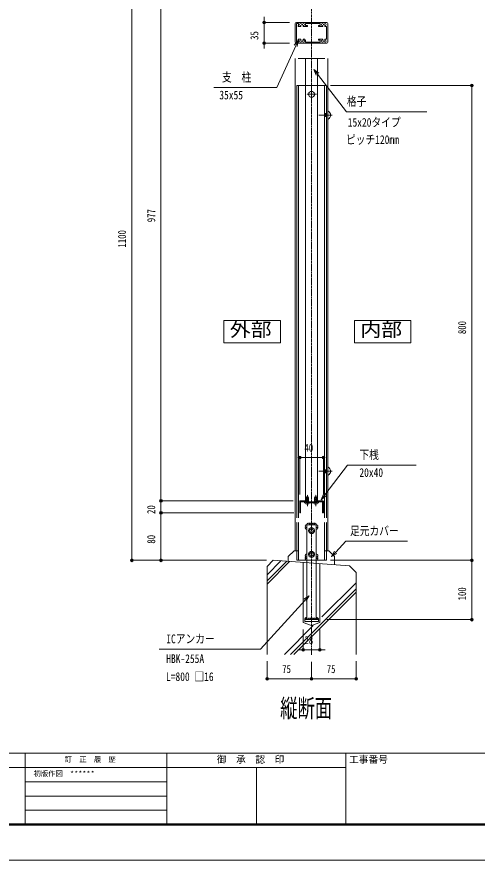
# Model space of a CAD drawing. Units: millimetres, scale not verified. Extents: x -1682 to 1682, y -1188 to 1188.
# Drawn here: x -340 to 435, y -1188 to 233 of the extents above; entities that cross this region are included whole.
import ezdxf
from ezdxf.enums import TextEntityAlignment as Align

# ---------------------------------------------------------------- set-up
doc = ezdxf.new("R2010")
doc.units = ezdxf.units.MM
doc.header["$LTSCALE"] = 3
doc.linetypes.add('USER1', pattern=[2, 1.25, -0.25, 0.25, -0.25])
doc.linetypes.add('USER3', pattern=[0.375, 0.25, -0.125])
for name, color, linetype, lineweight in [('0-0_0', 7, 'Continuous', 18), ('0-1_DEFPOINTS', 5, 'Continuous', 18), ('0-4_アンカー', 4, 'USER3', 18), ('0-6_WAKU', 7, 'Continuous', 18), ('0-A_6_U+FF8A_U+FF6F_U+FF81_U+FF9D_U+FF78_U+FF9E', 4, 'Continuous', 18), ('0-B_51破線_U+FF71_U+FF99_U+FF90', 3, 'USER3', 18), ('0-C_2躯体線', 4, 'Continuous', 18), ('0-E_3中心線', 2, 'USER1', 18), ('0-F_41_U+FF71_U+FF99_U+FF90', 6, 'Continuous', 18), ('1-0_1手摺寸法', 3, 'Continuous', 18), ('1-2_P4-12', 7, 'Continuous', 18), ('1-8_WHITE', 7, 'Continuous', 18)]:
    doc.layers.add(name, color=color, linetype=linetype, lineweight=lineweight)
doc.layers.add('0-3_MOJI', color=7, linetype='Continuous')
doc.styles.add('ＭＳ ゴシック', font='')
doc.styles.get('ＭＳ ゴシック').set_extended_font_data('MS Gothic')

msp = doc.modelspace()

# ---------------------------------------------------------------- linework, layer by layer
at = {"layer": '0-0_0', "lineweight": 9}
for p, q in [((76.531, 225.572), (76.531, 227.872)), ((76.531, 185.972), (76.531, 183.672)), ((133.865, 193.085), (129.749, 183.972)), ((160.365, 144.127), (166.474, 136.21)), ((426.595, 114.832), (426.595, 112.532)), ((138.665, -509.698), (140.965, -509.698)), ((174.065, -509.698), (171.765, -509.698)), ((-97.346, -580.568), (-97.346, -578.268)), ((-97.346, -580.568), (-97.346, -578.268)), ((172.798, -580.785), (178.828, -572.808)), ((-97.346, -605.168), (-97.346, -607.468)), ((-97.346, -605.168), (-97.346, -607.468)), ((-146.569, -680.568), (-146.569, -678.268)), ((-97.346, -680.568), (-97.346, -678.268)), ((190.238, -676.665), (197.067, -669.361)), ((426.595, -680.568), (426.595, -678.268)), ((426.595, -685.168), (426.595, -687.468)), ((152.262, -742.689), (145.517, -750.073)), ((426.595, -780.568), (426.595, -778.268)), ((140.065, -833.848), (137.765, -833.848)), ((172.665, -833.848), (174.965, -833.848)), ((83.665, -882.615), (85.965, -882.615)), ((154.065, -882.615), (151.765, -882.615)), ((158.665, -882.615), (160.965, -882.615)), ((229.065, -882.615), (226.765, -882.615))]:
    msp.add_line(p, q, dxfattribs=at)
at = {"layer": '0-0_0'}
for p, q in [((128.865, 162.409), (128.865, -666.665)), ((183.865, 162.409), (183.865, -666.665)), ((117.238, -676.665), (127.238, -666.665)), ((127.238, -666.665), (133.865, -666.665)), ((178.865, -666.665), (185.238, -666.665)), ((195.238, -676.665), (185.238, -666.665)), ((117.238, -676.665), (117.238, -684.762)), ((195.238, -676.665), (195.238, -690.583))]:
    msp.add_line(p, q, dxfattribs=at)
at = {"layer": '0-0_0', "lineweight": 9}
for points in [[(132.19, 182.869), (133.865, 193.085), (127.307, 185.075)], [(168.595, 137.847), (160.365, 144.127), (164.352, 134.573)], [(180.965, -574.423), (172.798, -580.785), (176.69, -571.192)], [(199.024, -671.19), (190.238, -676.665), (195.11, -667.531)], [(147.496, -751.88), (152.262, -742.689), (143.539, -748.265)]]:
    msp.add_lwpolyline(points, dxfattribs=at)
at = {"layer": '0-0_0'}
for points in [[(129.749, 183.972), (97.908, 113.475), (-8.127, 113.475)], [(166.474, 136.21), (215.483, 72.694), (350.578, 72.694)], [(178.828, -572.808), (216.862, -522.487), (332.482, -522.487)], [(197.067, -669.361), (214.406, -650.815), (317.834, -650.815)], [(145.517, -750.073), (70.071, -832.668), (-100.484, -832.668)]]:
    msp.add_lwpolyline(points, dxfattribs=at)
at = {"layer": '0-0_0', "lineweight": 9}
for centre, radius in [((76.531, 223.272), 2.3), ((76.531, 223.272), 1.15), ((76.531, 188.272), 2.3), ((76.531, 188.272), 1.15), ((426.595, 117.132), 2.3), ((426.595, 117.132), 1.15), ((136.365, -509.698), 2.3), ((136.365, -509.698), 1.15), ((176.365, -509.698), 2.3), ((176.365, -509.698), 1.15), ((-97.346, -582.868), 2.3), ((-97.346, -582.868), 2.3), ((-97.346, -582.868), 1.15), ((-97.346, -582.868), 1.15), ((-97.346, -602.868), 2.3), ((-97.346, -602.868), 2.3), ((-97.346, -602.868), 1.15), ((-97.346, -602.868), 1.15), ((-146.569, -682.868), 2.3), ((-146.569, -682.868), 1.15), ((-97.346, -682.868), 2.3), ((-97.346, -682.868), 1.15), ((426.595, -682.868), 2.3), ((426.595, -682.868), 2.3), ((426.595, -682.868), 1.15), ((426.595, -682.868), 1.15), ((426.595, -782.868), 2.3), ((426.595, -782.868), 1.15), ((142.365, -833.848), 2.3), ((142.365, -833.848), 1.15), ((170.365, -833.848), 2.3), ((170.365, -833.848), 1.15), ((81.365, -882.615), 2.3), ((156.365, -882.615), 2.3), ((156.365, -882.615), 2.3), ((231.365, -882.615), 2.3), ((81.365, -882.615), 1.15), ((156.365, -882.615), 1.15), ((156.365, -882.615), 1.15), ((231.365, -882.615), 1.15)]:
    msp.add_circle(centre, radius, dxfattribs=at)
at = {"layer": '0-1_DEFPOINTS', "color": 7}
msp.add_line((178.865, 162.409), (133.865, 162.409), dxfattribs=at)
at = {"layer": '0-1_DEFPOINTS'}
msp.add_line((-1682.01, -1187.976), (1681.99, -1187.976), dxfattribs=at)
at = {"layer": '0-4_アンカー'}
for p, q in [((131.365, -611.545), (131.365, 117.132)), ((131.365, 117.132), (181.365, 117.132)), ((134.365, -611.545), (134.365, 117.132)), ((178.365, -611.545), (178.365, 117.132)), ((181.365, -611.545), (181.365, 117.132)), ((164.453, 102.132), (148.277, 102.132)), ((156.365, 110.22), (156.365, 94.043)), ((190.855, 67.132), (168.599, 67.132)), ((178.365, 69.632), (181.365, 69.632)), ((178.365, 64.632), (181.365, 64.632)), ((179.36, 69.632), (178.774, 64.632)), ((180.367, 69.632), (179.781, 64.632)), ((181.365, 69.553), (180.788, 64.632)), ((190.855, -532.868), (168.599, -532.868)), ((178.365, -530.368), (181.365, -530.368)), ((178.365, -535.368), (181.365, -535.368)), ((179.36, -530.368), (178.774, -535.368)), ((180.367, -530.368), (179.781, -535.368)), ((181.365, -530.447), (180.788, -535.368)), ((131.365, -682.868), (131.365, -618.473)), ((134.365, -682.868), (134.365, -618.473)), ((164.365, -622.868), (164.365, -682.868)), ((178.365, -682.868), (178.365, -618.473)), ((181.365, -682.868), (181.365, -618.473)), ((181.365, -682.868), (131.365, -682.868)), ((148.365, -782.868), (148.365, -682.868)), ((164.365, -782.868), (164.365, -682.868))]:
    msp.add_line(p, q, dxfattribs=at)
for points in [[(164.365, -622.868), (148.365, -622.868), (148.365, -682.868)], [(167.865, -782.868), (144.865, -782.868), (144.865, -785.868)], [(167.865, -782.868), (167.865, -785.868), (144.865, -785.868)]]:
    msp.add_lwpolyline(points, dxfattribs=at)
for centre in [(156.365, 102.132), (156.365, -632.868), (156.365, -672.868)]:
    msp.add_circle(centre, 5, dxfattribs=at)
for centre, radius, start, end in [((148.365, -625.399), 2.531, 90, 270), ((150.895, -622.868), 2.531, 0, 180), ((153.635, -622.868), 2.531, 0, 122.76881), ((156.374, -622.868), 2.531, 0, 122.76881), ((159.114, -622.868), 2.531, 0, 122.76881), ((161.853, -622.868), 2.531, 0, 122.76881), ((164.365, -625.399), 2.531, 270, 90), ((148.365, -628.139), 2.531, 147.23119, 270), ((152.132, -635.938), 2.531, 12.23119, 106.65797), ((151.201, -632.046), 2.531, 327.23119, 61.65797), ((155.542, -638.032), 2.531, 57.23119, 151.65797), ((153.296, -628.636), 2.531, 282.23119, 16.65797), ((157.188, -627.705), 2.531, 237.23119, 331.65797), ((159.434, -637.101), 2.531, 102.23119, 196.65797), ((160.598, -629.799), 2.531, 192.23119, 286.65797), ((161.528, -633.691), 2.531, 147.23119, 241.65797), ((164.365, -628.139), 2.531, 270, 32.76881), ((148.365, -674.89), 2.531, 90, 270), ((148.365, -677.63), 2.531, 147.23119, 270), ((148.365, -680.369), 2.531, 147.23119, 270), ((152.132, -675.938), 2.531, 12.23119, 106.65797), ((151.201, -672.046), 2.531, 327.23119, 61.65797), ((155.542, -678.032), 2.531, 57.23119, 151.65797), ((153.296, -668.636), 2.531, 282.23119, 16.65797), ((157.188, -667.705), 2.531, 237.23119, 331.65797), ((159.434, -677.101), 2.531, 102.23119, 196.65797), ((160.598, -669.799), 2.531, 192.23119, 286.65797), ((161.528, -673.691), 2.531, 147.23119, 241.65797), ((164.365, -674.89), 2.531, 270, 90), ((164.365, -677.63), 2.531, 270, 32.76881), ((164.365, -680.369), 2.531, 270, 32.76881), ((148.365, -782.868), 3.747, 90, 180), ((148.365, -782.868), 2.847, 90, 180), ((148.365, -782.868), 1.947, 90, 180), ((152.438, -782.868), 2.531, 0, 180), ((155.178, -782.868), 2.531, 0, 122.76881), ((157.917, -782.868), 2.531, 0, 122.76881), ((160.657, -782.868), 2.531, 0, 122.76881), ((164.365, -782.868), 3.747, 0, 90), ((164.365, -782.868), 2.847, 0, 90), ((164.365, -782.868), 1.947, 0, 90)]:
    msp.add_arc(centre, radius, start, end, dxfattribs=at)
at = {"layer": '0-6_WAKU'}
for p, q in [((-1602.01, -1007.976), (1597.99, -1007.976)), ((-326.01, -1007.976), (-326.01, -1127.976)), ((-87.343, -1007.976), (-87.343, -1127.976)), ((213.99, -1007.976), (213.99, -1127.976)), ((-626.01, -1031.976), (-326.01, -1031.976)), ((-326.01, -1031.976), (-87.343, -1031.976)), ((-87.343, -1031.976), (213.99, -1031.976)), ((63.323, -1031.976), (63.323, -1127.976)), ((-1603.21, -1129.176), (1599.19, -1129.176)), ((-1602.61, -1128.576), (1598.59, -1128.576)), ((-1602.01, -1127.976), (1597.99, -1127.976)), ((-1601.41, -1127.376), (1597.39, -1127.376)), ((-1600.81, -1126.776), (1596.79, -1126.776))]:
    msp.add_line(p, q, dxfattribs=at)
at = {"layer": '0-6_WAKU', "linetype": 'USER3'}
for p, q in [((-326.01, -1055.976), (-87.343, -1055.976)), ((-326.01, -1079.976), (-87.343, -1079.976)), ((-326.01, -1103.976), (-87.343, -1103.976))]:
    msp.add_line(p, q, dxfattribs=at)
at = {"layer": '0-A_6_U+FF8A_U+FF6F_U+FF81_U+FF9D_U+FF78_U+FF9E'}
for p, q in [((147.365, -576.44), (151.365, -576.91)), ((147.365, -576.44), (151.365, -576.91)), ((147.365, -577.85), (151.365, -578.319)), ((147.365, -577.85), (151.365, -578.319)), ((147.365, -579.26), (151.365, -579.729)), ((147.365, -579.26), (151.365, -579.729)), ((147.365, -580.669), (151.365, -581.138)), ((147.365, -580.669), (151.365, -581.138)), ((147.365, -582.079), (151.365, -582.548)), ((147.365, -582.079), (151.365, -582.548)), ((147.615, -576.868), (148.029, -575.868)), ((147.615, -585.868), (147.615, -576.868)), ((148.029, -575.868), (150.701, -575.868)), ((151.115, -576.868), (150.701, -575.868)), ((151.115, -585.868), (151.115, -576.868)), ((161.365, -576.44), (165.365, -576.91)), ((161.365, -576.44), (165.365, -576.91)), ((161.365, -577.85), (165.365, -578.319)), ((161.365, -577.85), (165.365, -578.319)), ((161.365, -579.26), (165.365, -579.729)), ((161.365, -579.26), (165.365, -579.729)), ((161.365, -580.669), (165.365, -581.138)), ((161.365, -580.669), (165.365, -581.138)), ((161.365, -582.079), (165.365, -582.548)), ((161.365, -582.079), (165.365, -582.548)), ((161.615, -576.868), (162.029, -575.868)), ((161.615, -585.868), (161.615, -576.868)), ((162.029, -575.868), (164.701, -575.868)), ((165.115, -576.868), (164.701, -575.868)), ((165.115, -585.868), (165.115, -576.868)), ((146.365, -586.368), (146.365, -586.068)), ((146.565, -585.868), (152.165, -585.868)), ((147.365, -583.488), (151.365, -583.958)), ((147.365, -583.488), (151.365, -583.958)), ((147.365, -584.806), (151.365, -585.275)), ((147.365, -584.806), (151.365, -585.275)), ((148.365, -588.368), (150.365, -588.368)), ((152.365, -586.368), (152.365, -586.068)), ((160.365, -586.368), (160.365, -586.068)), ((160.565, -585.868), (166.165, -585.868)), ((161.365, -583.488), (165.365, -583.958)), ((161.365, -583.488), (165.365, -583.958)), ((161.365, -584.806), (165.365, -585.275)), ((161.365, -584.806), (165.365, -585.275)), ((162.365, -588.368), (164.365, -588.368)), ((166.365, -586.368), (166.365, -586.068))]:
    msp.add_line(p, q, dxfattribs=at)
for centre, radius, start, end in [((146.565, -586.068), 0.2, 90, 180), ((148.365, -586.368), 2, 180, 270), ((150.365, -586.368), 2, 270, 0), ((152.165, -586.068), 0.2, 0, 90), ((160.565, -586.068), 0.2, 90, 180), ((162.365, -586.368), 2, 180, 270), ((164.365, -586.368), 2, 270, 0), ((166.165, -586.068), 0.2, 0, 90)]:
    msp.add_arc(centre, radius, start, end, dxfattribs=at)
at = {"layer": '0-B_51破線_U+FF71_U+FF99_U+FF90'}
for p, q in [((149.365, -591.861), (149.365, -572.708)), ((163.365, -591.861), (163.365, -572.708))]:
    msp.add_line(p, q, dxfattribs=at)
at = {"layer": '0-C_2躯体線'}
for p, q in [((183.865, 60.382), (183.865, 73.882)), ((184.365, 73.882), (183.865, 73.882)), ((168.924, 67.132), (191.181, 67.132)), ((184.365, 60.382), (183.865, 60.382)), ((168.924, -532.868), (191.181, -532.868)), ((183.865, -539.618), (183.865, -526.118)), ((184.365, -526.118), (183.865, -526.118)), ((184.365, -539.618), (183.865, -539.618)), ((91.871, -682.868), (81.365, -693.375)), ((81.365, -707.09), (104.634, -683.821)), ((81.365, -717.699), (114.506, -684.558)), ((81.365, -722.993), (119.432, -684.925)), ((81.365, -841.406), (81.365, -693.375)), ((220.455, -692.465), (91.871, -682.868)), ((142.365, -686.88), (142.365, -787.773)), ((170.365, -688.969), (170.365, -787.773)), ((173.615, -778.327), (231.365, -720.577)), ((121.144, -841.406), (231.365, -731.185)), ((126.437, -841.406), (231.365, -736.479)), ((110.535, -841.406), (159.217, -792.724)), ((156.365, -792.868), (142.365, -787.773)), ((156.365, -792.868), (170.365, -787.773))]:
    msp.add_line(p, q, dxfattribs=at)
msp.add_lwpolyline([(231.365, -841.406), (231.365, -703.375), (220.455, -692.465)], dxfattribs=at)
for centre in [(180.669, 67.132), (180.669, -532.868)]:
    msp.add_arc(centre, 7.695, 298.69866, 61.30134, dxfattribs=at)
at = {"layer": '0-E_3中心線'}
msp.add_line((156.365, 469.761), (156.365, -842.598), dxfattribs=at)
at = {"layer": '0-F_41_U+FF71_U+FF99_U+FF90'}
for p, q in [((128.865, 221.272), (128.865, 190.272)), ((181.865, 223.272), (130.865, 223.272)), ((131.065, 190.572), (131.065, 220.972)), ((131.565, 221.472), (134.065, 221.472)), ((133.565, 217.272), (133.565, 216.772)), ((138.065, 216.272), (134.065, 216.272)), ((134.565, 220.972), (134.565, 218.272)), ((138.446, 217.611), (138.578, 216.859)), ((140.225, 219.391), (140.415, 219.357)), ((140.604, 219.391), (140.415, 219.357)), ((142.384, 217.611), (142.251, 216.859)), ((148.865, 216.472), (143.931, 216.472)), ((146.365, 221.272), (146.365, 218.172)), ((146.565, 221.472), (170.665, 221.472)), ((148.865, 217.972), (146.565, 217.972)), ((149.365, 216.972), (149.365, 217.472)), ((167.865, 216.972), (167.865, 217.472)), ((168.365, 217.972), (170.665, 217.972)), ((168.365, 216.472), (173.499, 216.472)), ((170.865, 221.272), (170.865, 218.172)), ((175.046, 217.611), (175.178, 216.859)), ((176.825, 219.391), (177.015, 219.357)), ((177.204, 219.391), (177.015, 219.357)), ((178.984, 217.611), (178.851, 216.859)), ((179.34, 216.272), (181.165, 216.272)), ((181.665, 195.772), (181.665, 215.772)), ((183.865, 221.272), (183.865, 190.272)), ((181.865, 188.272), (130.865, 188.272)), ((131.565, 190.072), (134.065, 190.072)), ((133.565, 194.272), (133.565, 194.772)), ((138.065, 195.272), (134.065, 195.272)), ((134.565, 190.572), (134.565, 193.272)), ((138.446, 193.932), (138.578, 194.685)), ((140.225, 192.153), (140.415, 192.186)), ((140.604, 192.153), (140.415, 192.186)), ((142.384, 193.932), (142.251, 194.685)), ((145.865, 193.572), (145.766, 193.572)), ((146.365, 190.272), (146.365, 193.072)), ((146.565, 190.072), (170.665, 190.072)), ((167.865, 194.072), (167.865, 194.572)), ((168.365, 195.072), (173.499, 195.072)), ((170.665, 193.572), (168.365, 193.572)), ((170.865, 190.272), (170.865, 193.372)), ((175.046, 193.932), (175.178, 194.685)), ((176.825, 192.153), (177.015, 192.186)), ((177.204, 192.153), (177.015, 192.186)), ((178.984, 193.932), (178.851, 194.685)), ((179.365, 195.272), (181.165, 195.272))]:
    msp.add_line(p, q, dxfattribs=at)
for centre, radius, start, end in [((130.865, 221.272), 2, 90, 180), ((131.565, 220.972), 0.5, 90, 180), ((134.065, 217.272), 0.5, 90, 180), ((134.065, 216.772), 0.5, 180, 270), ((134.065, 220.972), 0.5, 0, 90), ((134.065, 218.272), 0.5, 270, 0), ((138.065, 219.772), 1.75, 2.83959, 267.16041), ((137.953, 217.524), 0.5, 10, 87.16041), ((138.065, 219.772), 3.5, 270, 270.40593), ((138.086, 216.772), 0.5, 270.40593, 10), ((140.312, 219.883), 0.5, 182.83959, 260), ((140.518, 219.883), 0.5, 280, 357.16041), ((142.765, 219.772), 1.75, 272.83959, 177.16041), ((142.744, 216.772), 0.5, 170, 269.59407), ((142.876, 217.524), 0.5, 92.83959, 170), ((142.765, 219.772), 3.5, 269.59407, 289.46295), ((146.565, 221.272), 0.2, 90, 180), ((146.565, 218.172), 0.2, 180, 270), ((148.865, 217.472), 0.5, 0, 90), ((148.865, 216.972), 0.5, 270, 0), ((168.365, 217.472), 0.5, 90, 180), ((168.365, 216.972), 0.5, 180, 270), ((170.665, 221.272), 0.2, 0, 90), ((170.665, 218.172), 0.2, 270, 0), ((174.665, 219.772), 1.75, 2.83959, 267.16041), ((174.665, 219.772), 3.5, 250.53705, 270.40593), ((174.553, 217.524), 0.5, 10, 87.16041), ((174.686, 216.772), 0.5, 270.40593, 10), ((176.912, 219.883), 0.5, 182.83959, 260), ((177.118, 219.883), 0.5, 280, 357.16041), ((179.365, 219.772), 1.75, 272.83959, 177.16041), ((179.344, 216.772), 0.5, 170, 269.59407), ((179.476, 217.524), 0.5, 92.83959, 170), ((179.365, 219.772), 3.5, 269.59407, 270), ((181.165, 215.772), 0.5, 0, 90), ((181.865, 221.272), 2, 0, 90), ((130.865, 190.272), 2, 180, 270), ((131.565, 190.572), 0.5, 180, 270), ((134.065, 194.772), 0.5, 90, 180), ((134.065, 194.272), 0.5, 180, 270), ((134.065, 193.272), 0.5, 0, 90), ((134.065, 190.572), 0.5, 270, 0), ((138.065, 191.772), 1.75, 92.83959, 357.16041), ((137.953, 194.019), 0.5, 272.83959, 350), ((138.065, 191.772), 3.5, 89.59407, 90), ((138.086, 194.772), 0.5, 350, 89.59407), ((140.312, 191.66), 0.5, 100, 177.16041), ((140.518, 191.66), 0.5, 2.83959, 80), ((142.765, 191.772), 1.75, 182.83959, 87.16041), ((142.744, 194.772), 0.5, 90.40593, 190), ((142.876, 194.019), 0.5, 190, 267.16041), ((142.765, 191.772), 3.5, 30.94972, 90.40593), ((145.865, 193.072), 0.5, 0, 90), ((146.565, 190.272), 0.2, 180, 270), ((168.365, 194.572), 0.5, 90, 180), ((168.365, 194.072), 0.5, 180, 270), ((170.665, 193.372), 0.2, 0, 90), ((170.665, 190.272), 0.2, 270, 0), ((174.665, 191.772), 1.75, 92.83959, 357.16041), ((174.665, 191.772), 3.5, 89.59407, 109.46295), ((174.553, 194.019), 0.5, 272.83959, 350), ((174.686, 194.772), 0.5, 350, 89.59407), ((176.912, 191.66), 0.5, 100, 177.16041), ((177.118, 191.66), 0.5, 2.83959, 80), ((179.365, 191.772), 1.75, 182.83959, 87.16041), ((179.344, 194.772), 0.5, 90.40593, 190), ((179.476, 194.019), 0.5, 190, 267.16041), ((179.365, 191.772), 3.5, 90, 90.40593), ((181.165, 195.772), 0.5, 270, 0), ((181.865, 190.272), 2, 270, 0)]:
    msp.add_arc(centre, radius, start, end, dxfattribs=at)
at = {"layer": '1-0_1手摺寸法'}
for p, q in [((-146.569, 412.532), (-146.569, -678.268)), ((-97.346, 389.532), (-97.346, -578.268)), ((76.531, 227.872), (76.531, 232.472)), ((119.365, 223.272), (76.531, 223.272)), ((76.531, 223.272), (76.531, 188.272)), ((119.365, 188.272), (76.531, 188.272)), ((76.531, 183.672), (76.531, 179.072)), ((188.115, 117.132), (426.595, 117.132)), ((426.595, -678.268), (426.595, 112.532)), ((136.365, -571.868), (136.365, -509.698)), ((171.765, -509.698), (140.965, -509.698)), ((176.365, -571.868), (176.365, -509.698)), ((-97.346, -578.268), (-97.346, -573.668)), ((125.365, -582.868), (-97.346, -582.868)), ((-97.346, -602.868), (-97.346, -582.868)), ((125.365, -582.868), (-97.346, -582.868)), ((126.365, -602.868), (-97.346, -602.868)), ((126.365, -602.868), (-97.346, -602.868)), ((-97.346, -678.268), (-97.346, -607.468)), ((-97.346, -607.468), (-97.346, -612.068)), ((80.371, -682.868), (-146.569, -682.868)), ((80.371, -682.868), (-97.346, -682.868)), ((188.115, -682.868), (426.595, -682.868)), ((188.115, -682.868), (426.595, -682.868)), ((426.595, -687.468), (426.595, -778.268)), ((182.115, -782.868), (426.595, -782.868)), ((142.365, -799.273), (142.365, -833.848)), ((170.365, -799.273), (170.365, -833.848)), ((137.765, -833.848), (133.165, -833.848)), ((142.365, -833.848), (170.365, -833.848)), ((174.965, -833.848), (179.565, -833.848)), ((81.365, -852.906), (81.365, -882.615)), ((156.365, -854.098), (156.365, -882.615)), ((156.365, -854.098), (156.365, -882.615)), ((231.365, -852.906), (231.365, -882.615)), ((85.965, -882.615), (151.765, -882.615)), ((160.965, -882.615), (226.765, -882.615))]:
    msp.add_line(p, q, dxfattribs=at)
at = {"layer": '1-2_P4-12'}
for p, q in [((8.598, -278.637), (8.598, -316.647)), ((228.516, -278.637), (228.516, -316.647))]:
    msp.add_line(p, q, dxfattribs=at)
for points in [[(8.598, -316.647), (103.923, -316.647), (103.923, -278.637), (8.598, -278.637)], [(228.516, -316.647), (323.842, -316.647), (323.842, -278.637), (228.516, -278.637)]]:
    msp.add_lwpolyline(points, dxfattribs=at)
at = {"layer": '1-8_WHITE'}
for p, q in [((146.365, 162.409), (146.365, -584.368)), ((166.365, 162.409), (166.365, -584.368)), ((136.365, -583.868), (136.365, -602.868)), ((145.165, -582.868), (137.365, -582.868)), ((144.665, -584.368), (137.865, -584.368)), ((144.665, -584.368), (144.665, -585.868)), ((149.065, -585.868), (144.665, -585.868)), ((156.365, -584.368), (146.165, -584.368)), ((149.196, -585.662), (149.065, -585.868)), ((149.534, -585.662), (149.665, -585.868)), ((156.365, -585.868), (149.665, -585.868)), ((156.365, -584.368), (166.565, -584.368)), ((156.365, -585.868), (163.065, -585.868)), ((163.196, -585.662), (163.065, -585.868)), ((166.565, -583.868), (166.565, -584.368)), ((167.565, -582.868), (175.365, -582.868)), ((168.065, -584.368), (174.865, -584.368)), ((168.065, -584.368), (168.065, -585.868)), ((174.865, -584.368), (174.865, -602.868)), ((176.365, -583.868), (176.365, -602.868)), ((174.865, -602.868), (176.365, -602.868))]:
    msp.add_line(p, q, dxfattribs=at)
for points in [[(137.865, -584.368), (137.865, -602.868), (136.365, -602.868)], [(163.534, -585.662), (163.665, -585.868), (168.065, -585.868)]]:
    msp.add_lwpolyline(points, dxfattribs=at)
for centre, radius, start, end in [((137.365, -583.868), 1, 90, 180), ((145.165, -583.868), 1, 0, 90), ((149.365, -585.768), 0.2, 32.33353, 147.66647), ((163.365, -585.768), 0.2, 32.33353, 147.66647), ((167.565, -583.868), 1, 90, 180), ((175.365, -583.868), 1, 0, 90)]:
    msp.add_arc(centre, radius, start, end, dxfattribs=at)

# ---------------------------------------------------------------- texts
at = {"layer": '0-0_0', "style": 'ＭＳ ゴシック'}
for s, height, width, p in [('支\u3000柱', 14.66, 0.8, (5.466, 119.178)), ('35x55', 14.66, 0.8, (0.942, 89.246)), ('格子', 14.66, 0.8, (215.924, 78.397)), ('15x20タイプ', 14.66, 0.8, (217.393, 43.173)), ('ピッチ120mm', 14.66, 0.8, (214.379, 14.103)), ('下桟', 14.66, 0.8, (236.96, -516.785)), ('20x40', 14.66, 0.8, (237.014, -546.717)), ('足元カバー', 14.66, 0.8, (221.128, -645.112)), ('ICアンカー ', 14.66, 0.8, (-88.465, -826.965)), ('HBK-255A', 14.66, 0.8, (-88.465, -860.298)), ('L=800 □16', 14.66, 0.8, (-88.892, -890.633)), ('縦断面', 30.55, 0.7, (103.48, -956.485))]:
    msp.add_text(s, height=height, dxfattribs=dict(at, width=width)).set_placement(p, align=Align.BOTTOM_LEFT)
msp.add_text('初版作図\u3000******', height=8.798, dxfattribs=at).set_placement((-312.104, -1049.259), align=Align.BOTTOM_LEFT)
at = {"layer": '0-3_MOJI', "style": 'ＭＳ ゴシック'}
for s, height, p in [('訂\u3000正\u3000履\u3000歴', 8.798, (-259.685, -1025.259)), ('御  承  認  印', 11.73, (-3.116, -1027.77)), ('工事番号', 11.73, (219.498, -1027.77))]:
    msp.add_text(s, height=height, dxfattribs=at).set_placement(p, align=Align.BOTTOM_LEFT)
at = {"layer": '1-0_1手摺寸法', "color": 7, "style": 'ＭＳ ゴシック', "width": 0.8}
for s, p in [('35', (70.781, 193.856)), ('977', (-103.096, -113.294)), ('1100', (-152.319, -156)), ('800', (420.845, -301.794)), ('20', (-103.096, -604.785)), ('80', (-103.096, -654.785)), ('100', (420.845, -750.392))]:
    msp.add_text(s, height=13.49, rotation=90, dxfattribs=at).set_placement(p, align=Align.BOTTOM_LEFT)
for s, p in [('40', (144.449, -503.948)), ('28', (144.449, -828.098)), ('75', (106.949, -876.865)), ('75', (181.949, -876.865))]:
    msp.add_text(s, height=13.49, dxfattribs=at).set_placement(p, align=Align.BOTTOM_LEFT)
at = {"layer": '1-2_P4-12', "style": 'ＭＳ ゴシック', "width": 1.1}
for s, p in [('外部', (18.657, -313.014)), ('内部', (238.576, -313.014))]:
    msp.add_text(s, height=23.46, dxfattribs=at).set_placement(p, align=Align.BOTTOM_LEFT)

doc.saveas('drawing.dxf')
